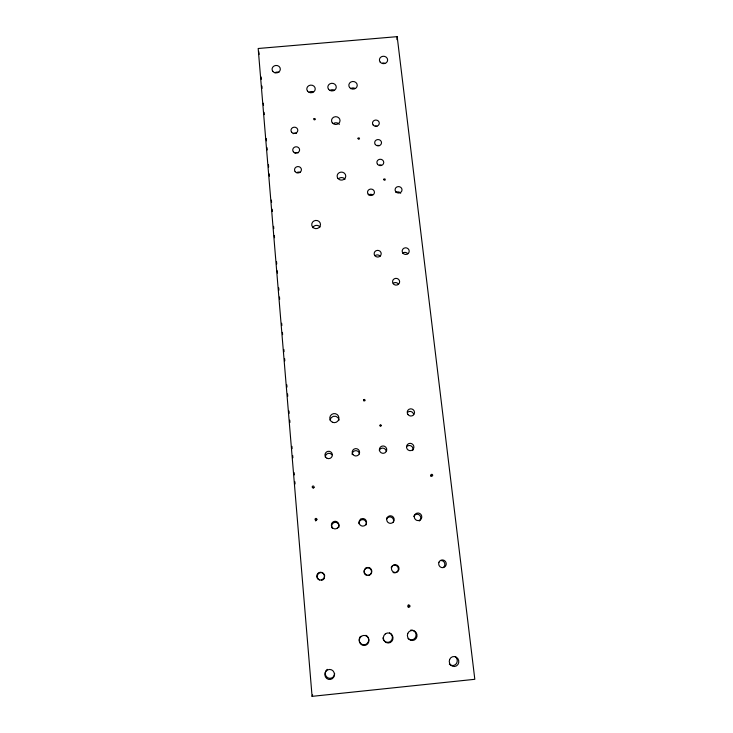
<?xml version="1.0" encoding="UTF-8"?>
<svg xmlns="http://www.w3.org/2000/svg" width="733" height="733" viewBox="0 0 733 733"><rect width="100%" height="100%" fill="white"/><g stroke="black" fill="none" stroke-linecap="round" stroke-linejoin="round"><path stroke-width="1.1" d="M396.938 39.628L397.185 36.65L258.181 48.497L312.075 696.35L474.819 679.299L397.185 36.65M312.075 696.35L312.643 694.921M313.138 487.729L314.045 487.637M430.564 476.038L431.022 476.111M258.676 51.42L259.17 54.343M261.14 76.983L261.333 79.256M261.901 86.1L262.093 88.381M263.33 103.206L263.514 105.479M264.082 112.323L264.274 114.605M266.271 138.546L266.464 140.828M267.032 147.663L267.224 149.944M268.461 164.769L268.644 167.051M269.222 173.886L269.405 176.167M271.402 200.109L271.595 202.39M272.163 209.235L272.355 211.516M273.592 226.332L273.776 228.614M274.353 235.458L274.536 237.739M276.533 261.681L276.726 263.962M277.294 270.798L277.486 273.079M278.723 287.904L278.906 290.186M279.484 297.021L279.667 299.302M281.664 323.244L281.857 325.525M282.425 332.37L282.617 334.642M283.854 349.467L284.047 351.748M284.615 358.593L284.798 360.865M286.795 384.816L286.988 387.088M287.556 393.933L287.748 396.214M288.985 411.03L289.178 413.311M289.746 420.156L289.938 422.437M291.926 446.379L292.119 448.66M292.687 455.495L292.879 457.777M294.116 472.602L294.309 474.883M294.877 481.718L295.069 484M455.111 656.521A4.948 4.7 77 0 1 456.265 663.731A4.948 4.7 77 0 1 449.329 664.125M334.688 673.728A4.966 4.728 -85.7 0 1 327.633 677.704A4.966 4.728 -85.7 0 1 327.248 669.33M274.82 72.759A4.086 3.692 -4.5 0 1 278.888 72.411M382.699 62.992A4.068 3.674 2.7 0 1 384.779 63.304M408.125 605.055A0.962 0.935 80 0 1 409.151 606.164A0.962 0.935 80 0 1 407.85 606.887M315.721 520.98A0.925 0.916 -71.1 0 1 316.848 519.596M312.652 227.688A4.325 4.068 -3.6 0 1 320.092 227.019M330.07 420.229A4.535 4.471 -10.8 0 1 339.095 420.137M366.243 575.222A3.848 3.747 87.1 0 1 365.089 569.028A3.848 3.747 87.1 0 1 371.155 570.054A3.848 3.747 87.1 0 1 368.158 575.542M319.423 579.968A3.857 3.757 -80.5 0 1 318.846 573.316A3.857 3.757 -80.5 0 1 324.746 576.074M324.417 578.044A3.857 3.757 -80.5 0 1 321.338 580.289M440.735 560.479A3.848 3.729 69.5 0 1 443.419 567.406M391.184 567.415A3.848 3.747 79.9 0 1 396.122 565.5A3.848 3.747 79.9 0 1 398.037 570.586A3.848 3.747 79.9 0 1 393.09 572.5M393.447 283.176A3.5 3.344 6.9 0 1 398.331 283.955M407.924 412.056A3.619 3.555 23.7 0 1 413.659 414.612M333.552 123.474A4.206 3.857 -0.7 0 1 339.406 124.381M339.104 178.293A4.261 3.967 -0.5 0 1 345.051 179.219M410.801 630.014A4.957 4.755 81.2 0 1 415.849 636.592A4.957 4.755 81.2 0 1 408.043 638.48M389.58 632.872A4.966 4.764 85.1 0 1 391.358 640.541A4.966 4.764 85.1 0 1 383.799 640.285M383.368 639.543A4.966 4.764 85.1 0 1 382.91 637.875M365.895 635.309A4.966 4.774 89.2 0 1 368.387 641.622A4.966 4.774 89.2 0 1 362.487 644.573A4.966 4.774 89.2 0 1 359.317 638.599M359.591 637.783A4.966 4.774 89.2 0 1 360.526 636.354M358.95 523.738A3.757 3.711 86.7 0 1 363.238 519.67A3.757 3.711 86.7 0 1 366.024 524.929M352.197 454.652A3.647 3.638 3 0 1 355.468 450.685A3.647 3.638 3 0 1 359.463 453.947M379.309 450.181A3.656 3.628 30.7 0 1 386.264 451.326M386.511 519.101A3.757 3.702 73.8 0 1 391.395 517.241A3.757 3.702 73.8 0 1 393.282 522.208M368.726 194.905A3.418 3.198 2.4 0 1 372.126 194.602M375.305 255.515A3.473 3.299 3.8 0 1 380.152 256.284M325.333 457.282A3.656 3.638 -32.8 0 1 331.957 454.808M332.315 528.291A3.766 3.711 -80 0 1 334.999 522.354A3.766 3.711 -80 0 1 338.719 527.65M413.705 516.389A3.766 3.692 65 0 1 419.404 515.042A3.766 3.692 65 0 1 419.303 520.989M407.246 446.122A3.656 3.61 36.2 0 1 412.743 450.566M395.93 192.458A3.418 3.189 5.1 0 1 400.704 193.21M402.93 252.977A3.473 3.289 7.3 0 1 407.777 253.746M294.941 153.096A3.39 3.134 -4.3 0 1 298.313 152.803M296.709 172.667A3.408 3.161 -4.5 0 1 300.099 172.365M293.191 133.718A3.372 3.097 -4.1 0 1 296.544 133.424M377.403 145.381A3.381 3.115 2.8 0 1 379.126 145.647M379.593 164.87A3.399 3.152 3.1 0 1 381.325 165.136M375.241 126.094A3.363 3.088 2.5 0 1 376.954 126.36M350.594 88.638A4.169 3.784 0.7 0 1 354.735 88.281M329.877 90.434A4.169 3.793 -0.9 0 1 334.019 90.077M309.124 92.23A4.169 3.793 -2.4 0 1 313.275 91.872M381.435 425.433L380.629 426.414L379.63 425.607L380.436 424.627L381.435 425.433M363.495 399.861L363.944 401.033L365.135 400.594L364.686 399.421L363.495 399.861M383.771 179.246L384.202 180.291L385.32 179.897L384.889 178.852L383.771 179.246M357.997 138.235L358.419 139.261L359.536 138.876L359.115 137.85L357.997 138.235M313.834 118.874L314.246 119.891L315.355 119.516L314.952 118.499L313.834 118.874M449.631 659.453A5.021 4.774 76.8 0 0 454.616 666.499A5.021 4.774 76.8 0 0 457.85 658.591A5.021 4.774 76.8 0 0 449.631 659.453M332.434 678.566A5.039 4.801 -85.7 0 0 331.664 669.88A5.039 4.801 -85.7 0 0 324.875 674.974A5.039 4.801 -85.7 0 0 332.434 678.566M272.786 71.348A4.141 3.738 -4.5 0 0 279.933 70.725A4.141 3.738 -4.5 0 0 275.865 65.457A4.141 3.738 -4.5 0 0 272.786 71.348M380.189 62.113A4.123 3.72 2.7 0 0 387.29 61.499A4.123 3.72 2.7 0 0 383.093 56.258A4.123 3.72 2.7 0 0 380.189 62.113M408.18 605.724A0.98 0.944 79.8 0 0 409.151 607.098A0.98 0.944 79.8 0 0 409.811 605.559A0.98 0.944 79.8 0 0 408.18 605.724M430.867 475.332A0.925 0.907 48.3 0 0 432.323 475.992A0.925 0.907 48.3 0 0 432.14 474.407A0.925 0.907 48.3 0 0 430.867 475.332M313.211 487.848A0.925 0.916 -56.5 0 0 313.88 486.391A0.925 0.916 -56.5 0 0 312.295 486.547A0.925 0.916 -56.5 0 0 313.211 487.848M316.5 520.109A0.944 0.925 -70.7 0 0 316.363 518.488A0.944 0.925 -70.7 0 0 315.053 519.431A0.944 0.925 -70.7 0 0 316.5 520.109M312.524 226.928A4.38 4.114 -3.6 0 0 320.074 226.24A4.38 4.114 -3.6 0 0 315.712 220.431A4.38 4.114 -3.6 0 0 312.524 226.928M332.443 422.254A4.59 4.535 -10.4 0 0 338.93 417.673A4.59 4.535 -10.4 0 0 331.692 414.438A4.59 4.535 -10.4 0 0 332.443 422.254M365.794 568.167A3.903 3.802 87.1 0 0 366.454 574.892A3.903 3.802 87.1 0 0 371.805 570.961A3.903 3.802 87.1 0 0 365.794 568.167M322.767 579.317A3.912 3.812 -80.4 0 0 322.172 572.574A3.912 3.812 -80.4 0 0 316.775 576.523A3.912 3.812 -80.4 0 0 322.767 579.317M438.966 562.202A3.903 3.784 69.3 0 0 442.906 567.672A3.903 3.784 69.3 0 0 445.499 561.542A3.903 3.784 69.3 0 0 438.966 562.202M391.752 566.976A3.903 3.802 79.7 0 0 395.637 572.464A3.903 3.802 79.7 0 0 398.294 566.316A3.903 3.802 79.7 0 0 391.752 566.976M393.236 283.708A3.546 3.381 6.9 0 0 399.338 283.14A3.546 3.381 6.9 0 0 395.71 278.366A3.546 3.381 6.9 0 0 393.236 283.708M407.933 414.539A3.674 3.601 23.3 0 0 414.227 413.925A3.674 3.601 23.3 0 0 410.462 408.84A3.674 3.601 23.3 0 0 407.933 414.539M332.315 122.851A4.261 3.903 -0.7 0 0 339.654 122.2A4.261 3.903 -0.7 0 0 335.384 116.703A4.261 3.903 -0.7 0 0 332.315 122.851M337.931 178.449A4.325 4.013 -0.5 0 0 345.38 177.771A4.325 4.013 -0.5 0 0 341.037 172.118A4.325 4.013 -0.5 0 0 337.931 178.449M407.777 633.413A5.03 4.829 81.1 0 0 412.743 640.486A5.03 4.829 81.1 0 0 416.097 632.552A5.03 4.829 81.1 0 0 407.777 633.413M385.338 633.871A5.039 4.838 85.1 0 0 386.218 642.548A5.039 4.838 85.1 0 0 392.989 637.472A5.039 4.838 85.1 0 0 385.338 633.871M361.296 636.345A5.039 4.838 89.2 0 0 362.129 645.04A5.039 4.838 89.2 0 0 368.937 639.955A5.039 4.838 89.2 0 0 361.296 636.345M360.609 519.221A3.812 3.766 86.5 0 0 361.25 525.79A3.812 3.766 86.5 0 0 366.546 521.942A3.812 3.766 86.5 0 0 360.609 519.221M352.885 454.451A3.702 3.683 2.9 0 0 359.262 453.819A3.702 3.683 2.9 0 0 355.523 448.633A3.702 3.683 2.9 0 0 352.885 454.451M379.401 450.007A3.702 3.674 29.4 0 0 385.246 452.637A3.702 3.674 29.4 0 0 384.578 446.296A3.702 3.674 29.4 0 0 379.401 450.007M387.006 517.993A3.812 3.757 73.4 0 0 390.836 523.353A3.812 3.757 73.4 0 0 393.474 517.342A3.812 3.757 73.4 0 0 387.006 517.993M368.168 194.172A3.463 3.234 2.4 0 0 374.142 193.631A3.463 3.234 2.4 0 0 370.623 189.068A3.463 3.234 2.4 0 0 368.168 194.172M374.829 255.643A3.518 3.335 3.7 0 0 380.894 255.084A3.518 3.335 3.7 0 0 377.321 250.374A3.518 3.335 3.7 0 0 374.829 255.643M327.11 458.327A3.711 3.683 -31.1 0 0 332.351 454.597A3.711 3.683 -31.1 0 0 326.524 451.959A3.711 3.683 -31.1 0 0 327.11 458.327M337.299 528.181A3.821 3.766 -79.7 0 0 336.685 521.603A3.821 3.766 -79.7 0 0 331.371 525.451A3.821 3.766 -79.7 0 0 337.299 528.181M414.585 515.244A3.812 3.738 64.4 0 0 418.451 520.595A3.812 3.738 64.4 0 0 421.054 514.593A3.812 3.738 64.4 0 0 414.585 515.244M406.54 447.359A3.711 3.656 35.3 0 0 412.404 449.989A3.711 3.656 35.3 0 0 411.689 443.657A3.711 3.656 35.3 0 0 406.54 447.359M395.765 191.689A3.463 3.225 5.1 0 0 401.721 191.148A3.463 3.225 5.1 0 0 398.175 186.594A3.463 3.225 5.1 0 0 395.765 191.689M402.857 253.068A3.518 3.335 7.2 0 0 408.913 252.509A3.518 3.335 7.2 0 0 405.303 247.809A3.518 3.335 7.2 0 0 402.857 253.068M293.356 151.777A3.436 3.161 -4.2 0 0 299.275 151.255A3.436 3.161 -4.2 0 0 295.885 146.783A3.436 3.161 -4.2 0 0 293.356 151.777M295.142 171.623A3.454 3.198 -4.4 0 0 301.098 171.091A3.454 3.198 -4.4 0 0 297.68 166.574A3.454 3.198 -4.4 0 0 295.142 171.623M291.587 132.142A3.418 3.134 -4.1 0 0 297.479 131.619A3.418 3.134 -4.1 0 0 294.098 127.194A3.418 3.134 -4.1 0 0 291.587 132.142M375.323 144.529A3.418 3.152 2.7 0 0 381.215 144.007A3.418 3.152 2.7 0 0 377.733 139.563A3.418 3.152 2.7 0 0 375.323 144.529M377.532 164.293A3.436 3.189 3.1 0 0 383.451 163.761A3.436 3.189 3.1 0 0 379.951 159.263A3.436 3.189 3.1 0 0 377.532 164.293M373.134 124.977A3.408 3.124 2.5 0 0 378.998 124.454A3.408 3.124 2.5 0 0 375.543 120.056A3.408 3.124 2.5 0 0 373.134 124.977M349.614 87.529A4.215 3.83 0.7 0 0 356.879 86.888A4.215 3.83 0.7 0 0 352.628 81.491A4.215 3.83 0.7 0 0 349.614 87.529M328.595 89.344A4.224 3.83 -0.8 0 0 335.87 88.711A4.224 3.83 -0.8 0 0 331.646 83.305A4.224 3.83 -0.8 0 0 328.595 89.344M307.548 91.167A4.224 3.839 -2.3 0 0 314.842 90.535A4.224 3.839 -2.3 0 0 310.636 85.12A4.224 3.839 -2.3 0 0 307.548 91.167"/></g></svg>
